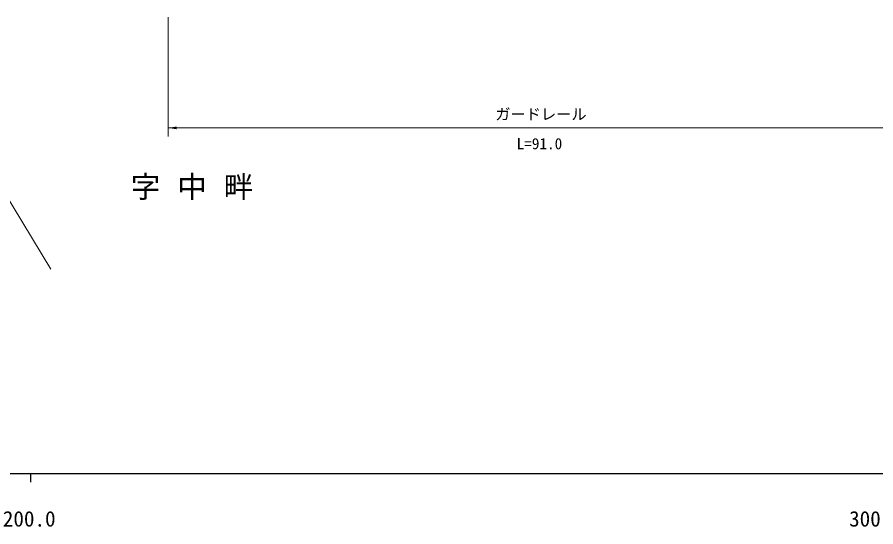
# Model space of a CAD drawing. Units: millimetres, scale not verified. Extents: x 40000 to 680000, y 20000 to 380000.
# Drawn here: x 266422 to 367886, y 198715 to 258921 of the extents above; entities that cross this region are included whole.
import ezdxf
from ezdxf.enums import TextEntityAlignment as Align

# ---------------------------------------------------------------- set-up
doc = ezdxf.new("R2010")
doc.units = ezdxf.units.MM
doc.header["$LTSCALE"] = 1000
doc.layers.add('M-BMK-HTXT', color=7, linetype='Continuous')
for name, color, linetype, lineweight in [('M-STR-HTXT', 7, 'Continuous', 13), ('M-TTL-BAND', 7, 'Continuous', 25), ('M-WORK', 1, 'Continuous', 13)]:
    doc.layers.add(name, color=color, linetype=linetype, lineweight=lineweight)
doc.styles.add('ＭＳ ゴシック', font='')
doc.styles.get('ＭＳ ゴシック').set_extended_font_data('MS Gothic')

# ---------------------------------------------------------------- blocks, each defined once
blk = doc.blocks.new('filled_arrow')
at = {"color": 0, "linetype": 'Continuous', "lineweight": -2}
blk.add_solid([(7.5, 1.25), (0, 0), (7.5, -1.25)], dxfattribs=at)

msp = doc.modelspace()

# ---------------------------------------------------------------- linework, layer by layer
at = {"layer": 'M-STR-HTXT'}
for p, q in [((284271, 258921), (284271, 244842)), ((284271, 245842), (372097, 245842))]:
    msp.add_line(p, q, dxfattribs=at)
at = {"layer": 'M-TTL-BAND'}
for p, q in [((40000, 205000), (579000, 205000)), ((268000, 205000), (268000, 204000))]:
    msp.add_line(p, q, dxfattribs=at)
at = {"layer": 'M-WORK'}
msp.add_line((264813, 238416), (270403, 229161), dxfattribs=at)

# ---------------------------------------------------------------- block references
at = {"layer": 'M-STR-HTXT', "xscale": 133, "yscale": 133}
msp.add_blockref('filled_arrow', (284271, 245842), dxfattribs=at)

# ---------------------------------------------------------------- texts
at = {"layer": 'M-BMK-HTXT', "insert": (279846, 238742), "char_height": 2566, "attachment_point": 4, "style": 'ＭＳ ゴシック'}
msp.add_mtext('\\T1.57;字中畔', dxfattribs=at)
at = {"layer": 'M-STR-HTXT', "style": 'ＭＳ ゴシック'}
msp.add_text('ガードレール', height=1320, dxfattribs=at).set_placement((322910, 247460), align=Align.MIDDLE_LEFT)
msp.add_text('L=91.0', height=1320, dxfattribs=at).set_placement((328137, 242920), align=Align.BOTTOM_CENTER)
at = {"layer": 'M-TTL-BAND', "style": 'ＭＳ ゴシック'}
for s, p in [('200.0', (267844, 198195)), ('300.0', (367844, 198195))]:
    msp.add_text(s, height=1833, dxfattribs=at).set_placement(p, align=Align.BOTTOM_CENTER)

doc.saveas('drawing.dxf')
